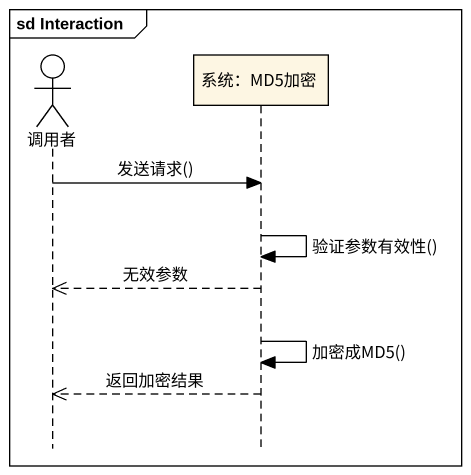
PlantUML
@startuml
mainframe sd Interaction
hide footbox
actor 调用者
participant "系统：MD5加密" as 系统_MD5加密

调用者 -> 系统_MD5加密 : 发送请求()
系统_MD5加密 -> 系统_MD5加密 : 验证参数有效性()
系统_MD5加密 -->> 调用者 : 无效参数
系统_MD5加密 -> 系统_MD5加密 : 加密成MD5()
系统_MD5加密 -->> 调用者 : 返回加密结果
@enduml
